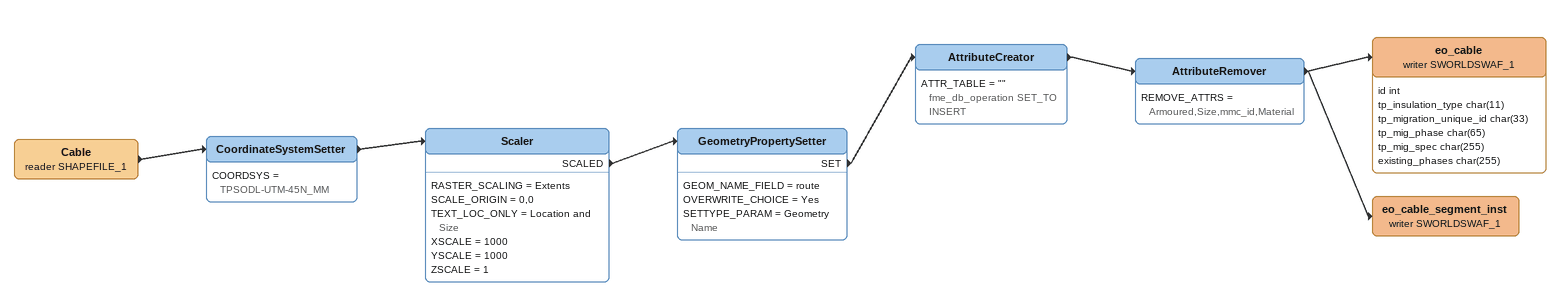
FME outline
Cable (reader SHAPEFILE_1)
    -> CoordinateSystemSetter
CoordinateSystemSetter
    COORDSYS = TPSODL-UTM-45N_MM
    -> Scaler
Scaler
    RASTER_SCALING = Extents
    SCALE_ORIGIN = 0,0
    TEXT_LOC_ONLY = Location and Size
    XSCALE = 1000
    YSCALE = 1000
    ZSCALE = 1
    SCALED -> GeometryPropertySetter
GeometryPropertySetter
    GEOM_NAME_FIELD = route
    OVERWRITE_CHOICE = Yes
    SETTYPE_PARAM = Geometry Name
    SET -> AttributeCreator
AttributeCreator
    ATTR_TABLE = "" fme_db_operation SET_TO INSERT
    -> AttributeRemover
AttributeRemover
    REMOVE_ATTRS = Armoured,Size,mmc_id,Material
    -> eo_cable_segment_inst (writer SWORLDSWAF_1)
    -> eo_cable (writer SWORLDSWAF_1)
eo_cable (writer SWORLDSWAF_1)
    attributes: id int, tp_insulation_type char(11), tp_migration_unique_id char(33), tp_mig_phase char(65), tp_mig_spec char(255), existing_phases char(255)
eo_cable_segment_inst (writer SWORLDSWAF_1)
